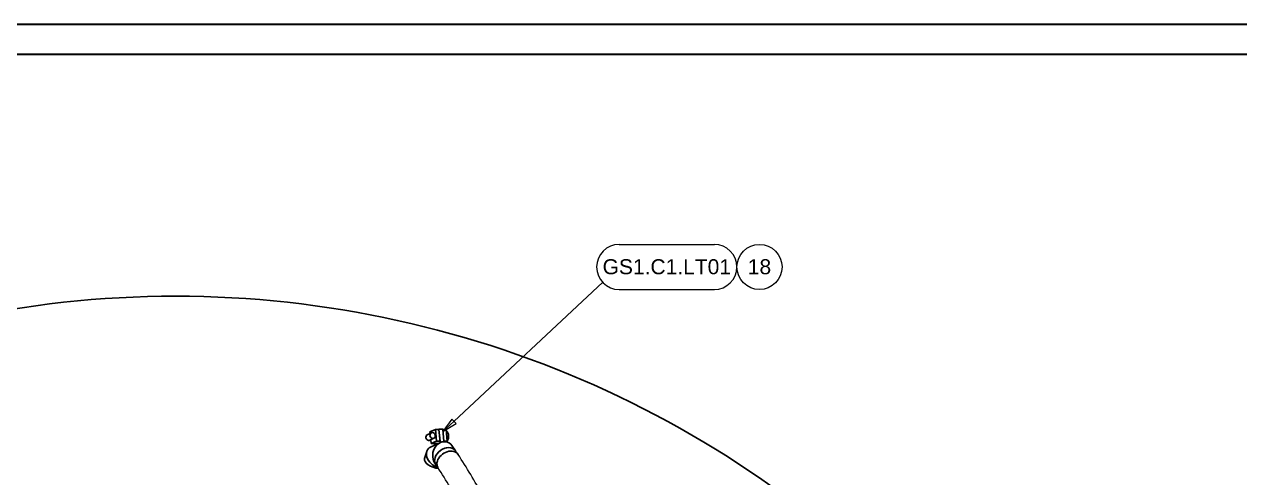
# Model space of a CAD drawing. Header units: millimetres. Extents: x -4172 to 126100, y -2 to 142133.
# Drawn here: x 20202 to 40407, y 51858 to 59400 of the extents above; entities that cross this region are included whole.
import ezdxf

# ---------------------------------------------------------------- set-up
doc = ezdxf.new("R2010")
doc.units = ezdxf.units.MM
doc.header["$LTSCALE"] = 100
doc.layers.get('0').update_dxf_attribs({"lineweight": 18})
for name, color, linetype, lineweight in [('Border', 7, 'Continuous', 35), ('Symbol', 7, 'Continuous', 18), ('Visible', 7, 'Continuous', 25)]:
    doc.layers.add(name, color=color, linetype=linetype, lineweight=lineweight)
doc.layers.add('P_Atmospheric Air (AA)', color=7, linetype='Continuous', lineweight=18, true_color=0x00e100)
doc.styles.add('Note Text', font='arial.ttf')

# ---------------------------------------------------------------- blocks, each defined once
blk = doc.blocks.new('Borders Bigadan Border')
at = {"layer": 'Border'}
for p, q in [((0, 594), (1261, 594)), ((1256, 589), (20, 589))]:
    blk.add_line(p, q, dxfattribs=at)
blk = doc.blocks.new('Balloon18')
at = {"layer": 'Symbol'}
for p, q in [((300.91, 557.39), (316.74, 557.39)), ((273.45, 527.96), (298.18, 551.09)), ((300.91, 549.89), (316.74, 549.89)), ((273.1, 528.32), (271.62, 526.25)), ((273.45, 527.96), (271.62, 526.25)), ((271.62, 526.25), (273.79, 527.59)), ((273.79, 527.59), (273.1, 528.32))]:
    blk.add_line(p, q, dxfattribs=at)
at = {"layer": 'Symbol', "flags": 128}
blk.add_lwpolyline([(273.1, 528.32), (271.62, 526.25), (273.79, 527.59), (273.1, 528.32)], dxfattribs=at)
at = {"layer": 'Symbol'}
blk.add_circle((324.24, 553.64), 3.75, dxfattribs=at)
for centre, start, end in [((300.91, 553.64), 90, 270), ((316.74, 553.64), 270, 90)]:
    blk.add_arc(centre, 3.75, start, end, dxfattribs=at)
blk.add_solid([(273.1, 528.32), (271.62, 526.25), (273.79, 527.59), (273.1, 528.32)], dxfattribs=at)
at = {"layer": 'Symbol', "char_height": 2.5, "attachment_point": 5, "style": 'Note Text'}
for s, insert in [('GS1.C1.LT01', (308.83, 553.66)), ('18', (324.24, 553.66))]:
    blk.add_mtext(s, dxfattribs=dict(at, insert=insert))

msp = doc.modelspace()

# ---------------------------------------------------------------- linework, layer by layer
at = {"layer": 'P_Atmospheric Air (AA)'}
for p, q in [((27410.32, 52251), (27370.03, 52307.29)), ((27080.91, 52023.98), (27044.75, 52074.51))]:
    msp.add_line(p, q, dxfattribs=at)
msp.add_ellipse((27207.39, 52190.9), major_axis=(-162.64, -116.39), ratio=0.74258815, start_param=3.14159265, end_param=6.28318531, dxfattribs=at)
for points, knots in [([(28402.56, 50436.62), (28341.47, 50568.06), (28279.38, 50697.43), (28153.24, 50951.88), (28089.19, 51076.98), (27959.2, 51322.76), (27893.26, 51443.45), (27759.53, 51680.31), (27691.75, 51796.48), (27554.41, 52024.18), (27484.85, 52135.71), (27414.43, 52244.86)], [5.497787144, 5.497787144, 5.497787144, 5.497787144, 5.530012483, 5.530012483, 5.562237823, 5.562237823, 5.594463162, 5.594463162, 5.626688502, 5.626688502, 5.658913841, 5.658913841, 5.658913841, 5.658913841]), ([(28039.82, 50268.04), (27980.19, 50396.35), (27919.62, 50522.54), (27796.67, 50770.58), (27734.3, 50892.42), (27607.81, 51131.61), (27543.7, 51248.96), (27413.83, 51479.05), (27348.06, 51591.8), (27214.95, 51812.55), (27147.61, 51920.56), (27079.51, 52026.14)], [5.497787144, 5.497787144, 5.497787144, 5.497787144, 5.529974531, 5.529974531, 5.562161918, 5.562161918, 5.594349306, 5.594349306, 5.626536693, 5.626536693, 5.65872408, 5.65872408, 5.65872408, 5.65872408])]:
    msp.add_open_spline(points, degree=3, knots=knots, dxfattribs=at)
at = {"layer": 'Visible'}
for p, q in [((26901.84, 52573.39), (26970.03, 52604.58)), ((26945.88, 52620.54), (27036.8, 52662.12)), ((26948.44, 52594.7), (26945.88, 52620.54)), ((27036.8, 52662.12), (27056.13, 52466.49)), ((27036.8, 52662.12), (27094.36, 52662.12)), ((27095.79, 52666.86), (27085.41, 52662.12)), ((27113.68, 52466.49), (27094.36, 52662.12)), ((27157.77, 52666.86), (27095.79, 52666.86)), ((27117.98, 52442.22), (27095.79, 52666.86)), ((27157.77, 52666.86), (27178.4, 52457.98)), ((27158.24, 52662.12), (27213.89, 52662.12)), ((27233.22, 52466.49), (27213.89, 52662.12)), ((26943.43, 52482.45), (27011.62, 52513.64)), ((26953.79, 52367.13), (27120.25, 52443.26)), ((26965.21, 52424.91), (26958.83, 52489.49)), ((27056.13, 52466.49), (26965.21, 52424.91)), ((26965.21, 52424.91), (27022.76, 52424.91)), ((27020.86, 52424.91), (27023.42, 52398.98)), ((27022.76, 52424.91), (27080.12, 52424.91)), ((27025.24, 52399.81), (27022.76, 52424.91)), ((27113.68, 52466.49), (27056.13, 52466.49)), ((27113.68, 52466.49), (27116.16, 52441.39)), ((27233.22, 52466.49), (27177.56, 52466.49)), ((27210.77, 52456.22), (27233.22, 52466.49)), ((27308.65, 52393.07), (27370.03, 52307.29)), ((26855.2, 52175.18), (26891.64, 52295.91)), ((27413.21, 52246.75), (27414.43, 52244.86)), ((27028.18, 52097.66), (27044.75, 52074.51))]:
    msp.add_line(p, q, dxfattribs=at)
msp.add_arc((22716.08, 37769.16), 17108.42, 40.510533, 139.489467, dxfattribs=at)
for centre, major_axis, ratio, start_param, end_param in [((26922.64, 52527.92), (20.8, -45.47), 0.86609328, 3.14159265, 6.28318531), ((27213.51, 52543.51), (0, 90), 0.46475279, 3.28669491, 6.20583671), ((27071.98, 52201.26), (157.11, -137.1), 0.72664048, 2.8243681, 4.01803139), ((27168.41, 52245.36), (55.42, 208.03), 0.81330907, 5.69268115, 8.06735276), ((27207.39, 52190.9), (162.64, 116.39), 0.74258815, 0, 3.14159265), ((27046.67, 52117.4), (-191.47, 57.79), 0.48225272, 0, 1.93920272), ((27071.98, 52201.26), (157.11, -137.1), 0.72664048, 4.01803139, 5.30173803), ((27168.41, 52245.36), (55.42, 208.03), 0.81330907, 1.78416745, 2.55108849), ((27246.37, 52136.44), (165.42, 112.46), 0.73074106, 6.26557764, 8.67546459)]:
    msp.add_ellipse(centre, major_axis=major_axis, ratio=ratio, start_param=start_param, end_param=end_param, dxfattribs=at)
msp.add_ellipse((26990.83, 52559.11), major_axis=(-20.8, 45.47), ratio=0.86609328, dxfattribs=at)
msp.add_open_spline([(27069.28, 52136.44), (27069.24, 52136.31), (27069.2, 52136.19), (27063.29, 52117.45), (27060.83, 52098.97), (27062.98, 52063.84), (27067.57, 52047.46), (27076.74, 52030.62), (27078.09, 52028.35), (27079.51, 52026.14)], degree=3, knots=[-21.39618803, -21.39618803, -21.39618803, -21.39618803, -21.35215487, -21.35215487, -14.58218052, -14.58218052, -7.81059358, -7.81059358, -6.72794059, -6.72794059, -6.72794059, -6.72794059], dxfattribs=at)

# ---------------------------------------------------------------- block references
at = {"xscale": 100, "yscale": 100, "zscale": 100}
msp.add_blockref('Borders Bigadan Border', (0, 0), dxfattribs=at)
at = {"layer": 'Symbol', "xscale": 100, "yscale": 100, "zscale": 100}
msp.add_blockref('Balloon18', (0, 0), dxfattribs=at)

doc.saveas('drawing.dxf')
